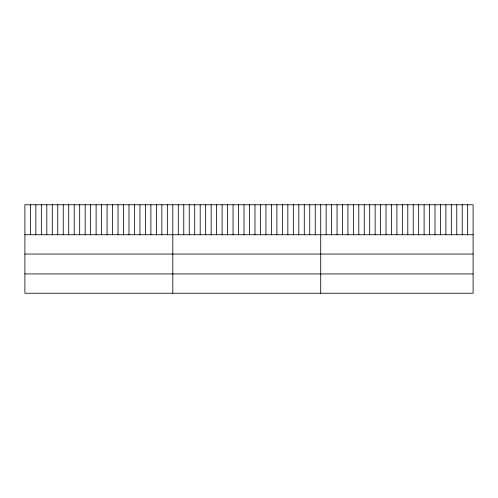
<?xml version="1.0" encoding="UTF-8"?>
<svg xmlns="http://www.w3.org/2000/svg" width="498" height="498" viewBox="0 0 498 498"><rect width="100%" height="100%" fill="white"/><g stroke="black" fill="none" stroke-linecap="round" stroke-linejoin="round"><path stroke-width="0.75" d="M473.1 234.745L473.1 293.235L24.9 293.235L24.9 204.765L473.1 204.765L473.1 234.745L24.9 234.745M24.9 254.042L473.1 254.042M24.9 273.931L473.1 273.931M467.659 204.765L467.659 234.745M462.212 204.765L462.212 234.745M456.772 204.765L456.772 234.745M451.331 204.765L451.331 234.745M445.891 204.765L445.891 234.745M440.444 204.765L440.444 234.745M435.003 204.765L435.003 234.745M429.562 204.765L429.562 234.745M424.115 204.765L424.115 234.745M418.675 204.765L418.675 234.745M413.234 204.765L413.234 234.745M407.794 204.765L407.794 234.745M402.347 204.765L402.347 234.745M396.906 204.765L396.906 234.745M391.465 204.765L391.465 234.745M386.018 204.765L386.018 234.745M380.578 204.765L380.578 234.745M375.137 204.765L375.137 234.745M369.697 204.765L369.697 234.745M364.25 204.765L364.25 234.745M358.809 204.765L358.809 234.745M353.368 204.765L353.368 234.745M347.921 204.765L347.921 234.745M342.481 204.765L342.481 234.745M337.04 204.765L337.04 234.745M331.6 204.765L331.6 234.745M326.153 204.765L326.153 234.745M320.712 204.765L320.712 293.235M315.234 204.765L315.234 234.745M309.756 204.765L309.756 234.745M304.278 204.765L304.278 234.745M298.8 204.765L298.8 234.745M293.322 204.765L293.322 234.745M287.844 204.765L287.844 234.745M282.366 204.765L282.366 234.745M276.888 204.765L276.888 234.745M271.41 204.765L271.41 234.745M265.932 204.765L265.932 234.745M260.454 204.765L260.454 234.745M254.976 204.765L254.976 234.745M249.498 204.765L249.498 234.745M244.02 204.765L244.02 234.745M238.542 204.765L238.542 234.745M233.064 204.765L233.064 234.745M227.586 204.765L227.586 234.745M222.108 204.765L222.108 234.745M216.63 204.765L216.63 234.745M211.152 204.765L211.152 234.745M205.674 204.765L205.674 234.745M200.196 204.765L200.196 234.745M194.718 204.765L194.718 234.745M189.24 204.765L189.24 234.745M183.762 204.765L183.762 234.745M178.284 204.765L178.284 234.745M172.806 204.765L172.806 293.235M167.328 204.765L167.328 234.745M161.85 204.765L161.85 234.745M156.372 204.765L156.372 234.745M150.894 204.765L150.894 234.745M145.416 204.765L145.416 234.745M139.938 204.765L139.938 234.745M134.46 204.765L134.46 234.745M128.982 204.765L128.982 234.745M123.504 204.765L123.504 234.745M118.026 204.765L118.026 234.745M112.548 204.765L112.548 234.745M107.07 204.765L107.07 234.745M101.592 204.765L101.592 234.745M96.114 204.765L96.114 234.745M90.636 204.765L90.636 234.745M85.158 204.765L85.158 234.745M79.68 204.765L79.68 234.745M74.202 204.765L74.202 234.745M68.724 204.765L68.724 234.745M63.246 204.765L63.246 234.745M57.768 204.765L57.768 234.745M52.29 204.765L52.29 234.745M46.812 204.765L46.812 234.745M41.334 204.765L41.334 234.745M35.856 204.765L35.856 234.745M30.378 204.765L30.378 234.745"/></g></svg>
